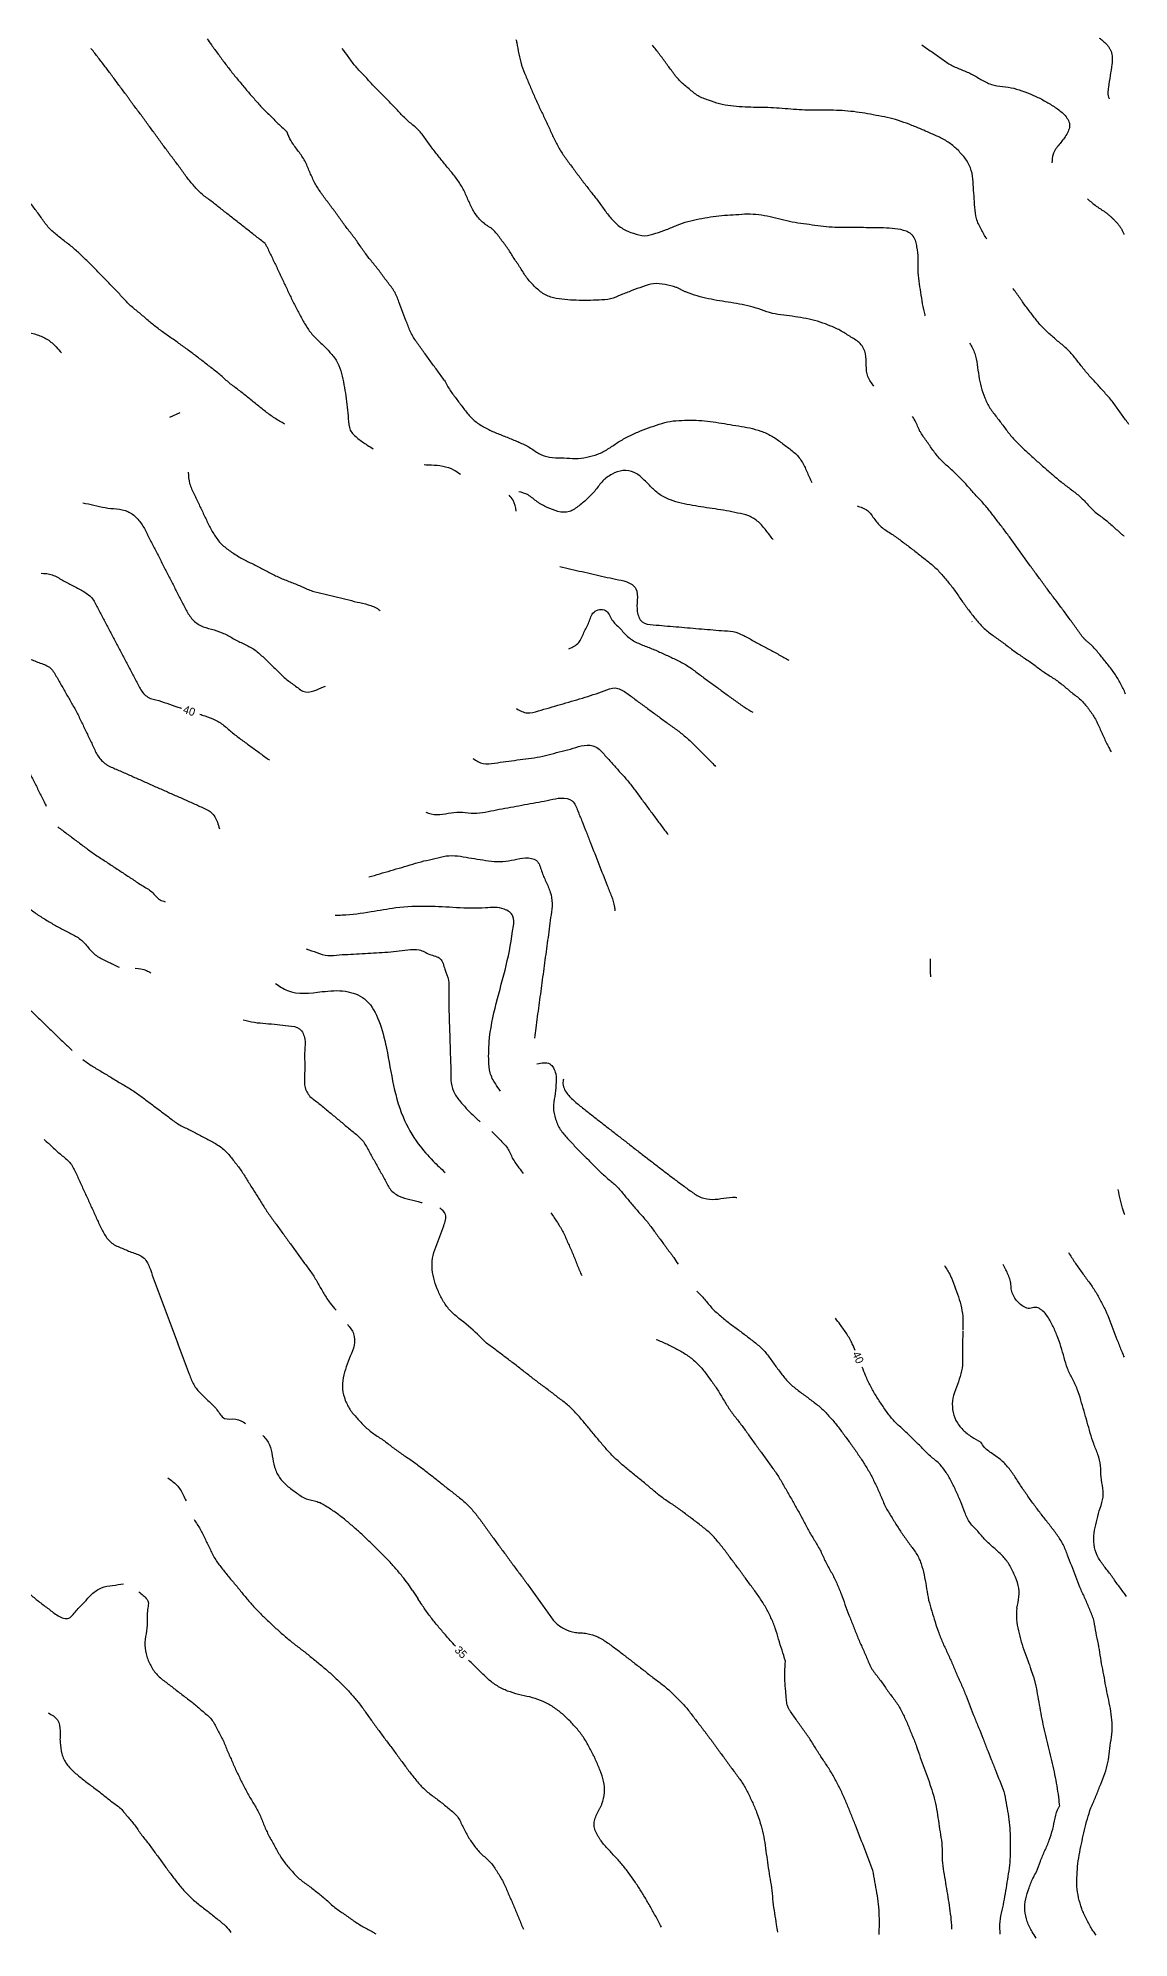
# Model space of a CAD drawing. Extents: x 366044 to 388405, y 4538112 to 4547939.
# Drawn here: x 366188.1 to 366378.9, y 4547606.4 to 4547938.8 of the extents above; entities that cross this region are included whole.
import ezdxf

# ---------------------------------------------------------------- set-up
doc = ezdxf.new("R2010")
doc.units = 0
for name, color, linetype in [('_DOSYADAN_EKLENDI', 7, 'Continuous'), ('Egri_1m', 7, 'Continuous'), ('NADI', 7, 'Continuous'), ('NKOT', 7, 'Continuous')]:
    doc.layers.add(name, color=color, linetype=linetype)

msp = doc.modelspace()

# ---------------------------------------------------------------- linework, layer by layer
at = {"layer": '_DOSYADAN_EKLENDI'}
for points in [[(366268.98, 4547754.58), (366268.07, 4547755.91), (366267.15, 4547757.79), (366266.91, 4547759.88), (366266.99, 4547763.18), (366269.97, 4547776.59), (366271.22, 4547783.49), (366271.15, 4547785.21), (366269.63, 4547786.43), (366266.33, 4547786.64), (366256.26, 4547786.91), (366250.64, 4547786.63), (366246.34, 4547785.93), (366241.29, 4547785.35), (366240.03, 4547785.29)], [(366229.65, 4547773.43), (366231.71, 4547772.17), (366237.76, 4547771.99), (366241.88, 4547772.05), (366245.17, 4547770.73), (366247.48, 4547767.44), (366248.86, 4547762.89), (366251.93, 4547750.07), (366254.6, 4547745.37), (366257.2, 4547742.36), (366259.28, 4547740.37)]]:
    msp.add_spline(points, degree=3, dxfattribs=at)
at = {"layer": 'Egri_1m'}
msp.add_line((366211.14, 4547872.52), (366212.95, 4547873.33), dxfattribs=at)
for points in [[(366217.65, 4547938.7), (366218.42, 4547937.63), (366219.6, 4547936.01), (366220.79, 4547934.4), (366222.01, 4547932.82), (366223.28, 4547931.27), (366224.56, 4547929.73), (366225.87, 4547928.22), (366227.2, 4547926.73), (366228.61, 4547925.31), (366230.03, 4547923.9), (366231.49, 4547922.53), (366231.65, 4547922.38)], [(366334.28, 4547877.91), (366333.21, 4547879.6), (366332.93, 4547881.58), (366332.79, 4547883.58), (366331.88, 4547885.36), (366330.25, 4547886.52), (366328.55, 4547887.57), (366326.74, 4547888.43), (366324.86, 4547889.13), (366322.93, 4547889.65), (366320.96, 4547889.99), (366318.99, 4547890.3), (366317, 4547890.55), (366315.08, 4547891.1), (366313.18, 4547891.72), (366311.23, 4547892.18), (366309.26, 4547892.53), (366307.29, 4547892.85), (366305.32, 4547893.22), (366303.38, 4547893.71), (366301.49, 4547894.36), (366301.03, 4547894.55), (366300.59, 4547894.78), (366300.14, 4547895.01), (366299.68, 4547895.21), (366297.74, 4547895.69), (366295.75, 4547895.84), (366293.82, 4547895.32), (366291.94, 4547894.63), (366290.08, 4547893.89), (366288.2, 4547893.2), (366286.21, 4547892.98), (366284.21, 4547892.92), (366282.21, 4547892.94), (366280.22, 4547893.07), (366278.24, 4547893.37), (366276.4, 4547894.15), (366274.87, 4547895.44), (366273.54, 4547896.94), (366272.45, 4547898.61), (366271.34, 4547900.28), (366270.27, 4547901.96), (366269.08, 4547903.57), (366267.83, 4547905.14), (366267.47, 4547905.47), (366267.05, 4547905.75), (366266.62, 4547906.01), (366266.21, 4547906.31), (366264.81, 4547907.73), (366263.8, 4547909.46), (366262.98, 4547911.28), (366262.06, 4547913.06), (366260.92, 4547914.7), (366259.65, 4547916.25), (366258.4, 4547917.81), (366257.16, 4547919.38), (366255.98, 4547921), (366254.77, 4547922.58), (366253.27, 4547923.91), (366251.8, 4547925.27), (366250.44, 4547926.73), (366249.04, 4547928.17), (366247.62, 4547929.57), (366246.25, 4547931.03), (366244.9, 4547932.51), (366243.54, 4547933.97), (366242.35, 4547935.58), (366241.31, 4547937)], [(366271.68, 4547938.57), (366271.8, 4547938.01), (366272.18, 4547936.04), (366272.67, 4547934.1), (366273.38, 4547932.23), (366274.14, 4547930.38), (366274.93, 4547928.55), (366275.76, 4547926.73), (366276.62, 4547924.92), (366277.47, 4547923.11), (366278.3, 4547921.29), (366279.23, 4547919.52), (366280.32, 4547917.84), (366281.51, 4547916.23), (366282.7, 4547914.63), (366283.91, 4547913.04), (366285.14, 4547911.45), (366286.36, 4547909.87), (366287.53, 4547908.25), (366288.82, 4547906.72), (366290.37, 4547905.46), (366292.21, 4547904.66), (366294.16, 4547904.24), (366296.12, 4547904.66), (366298.01, 4547905.32), (366299.86, 4547906.07), (366301.75, 4547906.73), (366303.7, 4547907.18), (366305.67, 4547907.53), (366307.65, 4547907.78), (366309.65, 4547907.9), (366311.64, 4547908.04), (366313.64, 4547907.99), (366315.62, 4547907.71), (366317.57, 4547907.26), (366319.51, 4547906.77), (366321.48, 4547906.45), (366323.46, 4547906.17), (366325.44, 4547905.89), (366327.44, 4547905.76), (366329.44, 4547905.74), (366331.44, 4547905.72), (366333.44, 4547905.7), (366335.44, 4547905.68), (366337.44, 4547905.58), (366339.41, 4547905.24), (366340.34, 4547904.86), (366340.75, 4547904.56), (366341.1, 4547904.16), (366341.54, 4547903.24), (366341.74, 4547902.27), (366341.96, 4547900.28), (366341.94, 4547898.28), (366342.12, 4547896.29), (366342.42, 4547894.31), (366342.73, 4547892.34), (366343.17, 4547890.39), (366343.23, 4547890.22)], [(366354, 4547903.66), (366353, 4547905.39), (366352.21, 4547907.23), (366351.9, 4547909.2), (366351.77, 4547911.2), (366351.63, 4547913.19), (366351.42, 4547915.18), (366350.71, 4547917.05), (366349.49, 4547918.64), (366348.05, 4547920.02), (366346.38, 4547921.12), (366344.57, 4547921.99), (366342.74, 4547922.79), (366340.89, 4547923.55), (366339.02, 4547924.24), (366337.1, 4547924.81), (366335.14, 4547925.2), (366333.17, 4547925.57), (366331.2, 4547925.88), (366329.21, 4547926.09), (366327.21, 4547926.18), (366325.21, 4547926.2), (366323.21, 4547926.19), (366321.21, 4547926.27), (366319.22, 4547926.42), (366317.22, 4547926.58), (366315.22, 4547926.67), (366313.22, 4547926.7), (366311.23, 4547926.78), (366309.23, 4547926.95), (366307.27, 4547927.31), (366305.37, 4547927.94), (366303.52, 4547928.71), (366301.94, 4547929.93), (366300.42, 4547931.24), (366299.14, 4547932.78), (366297.96, 4547934.39), (366296.76, 4547935.99), (366295.57, 4547937.56)], [(366373.68, 4547938.83), (366374.24, 4547938.4), (366374.5, 4547938.16), (366374.77, 4547937.91), (366375.12, 4547937.53), (366375.42, 4547937.13), (366375.66, 4547936.68), (366375.75, 4547936.45), (366375.82, 4547936.21), (366375.95, 4547935.21), (366375.89, 4547934.21), (366375.58, 4547932.23), (366375.29, 4547930.25), (366375.22, 4547929.75), (366375.19, 4547929.23), (366375.23, 4547928.73), (366375.38, 4547928.25), (366375.41, 4547928.18)], [(366231.21, 4547871.3), (366229.49, 4547872.32), (366227.86, 4547873.48), (366226.3, 4547874.73), (366224.74, 4547875.99), (366223.18, 4547877.23), (366221.59, 4547878.45), (366220.09, 4547879.77), (366218.53, 4547881.03), (366216.95, 4547882.25), (366215.37, 4547883.47), (366213.76, 4547884.66), (366212.14, 4547885.83), (366210.5, 4547886.97), (366208.89, 4547888.16), (366207.33, 4547889.42), (366205.82, 4547890.73), (366204.28, 4547892), (366202.89, 4547893.44), (366201.51, 4547894.89), (366200.12, 4547896.33), (366198.74, 4547897.77), (366197.33, 4547899.19), (366195.88, 4547900.58), (366194.43, 4547901.95), (366192.86, 4547903.19), (366191.3, 4547904.44), (366189.84, 4547905.81), (366188.65, 4547907.42), (366187.47, 4547909.03), (366186.27, 4547910.63), (366185.1, 4547912.25), (366184.11, 4547913.99), (366183.43, 4547915.87), (366182.89, 4547917.8), (366182.54, 4547919.77), (366182.22, 4547921.74), (366181.13, 4547923.38)], [(366259.17, 4547878.93), (366257.99, 4547880.55), (366256.81, 4547882.16), (366255.63, 4547883.78), (366254.46, 4547885.4), (366253.4, 4547887.1), (366252.62, 4547888.94), (366251.89, 4547890.8), (366251.21, 4547892.68), (366250.4, 4547894.51), (366249.22, 4547896.12), (366248.03, 4547897.73), (366246.8, 4547899.31), (366245.55, 4547900.87), (366244.39, 4547902.5), (366243.23, 4547904.13), (366242, 4547905.71), (366240.83, 4547907.33), (366239.65, 4547908.94), (366238.45, 4547910.54), (366237.29, 4547912.17), (366236.28, 4547913.9), (366235.48, 4547915.73), (366234.63, 4547917.54), (366233.5, 4547919.19), (366232.35, 4547920.83), (366231.65, 4547922.38)], [(366170.26, 4547901.28), (366170.72, 4547899.34), (366172.14, 4547897.93), (366173.6, 4547896.57), (366174.94, 4547895.08), (366176.19, 4547893.52), (366177.4, 4547891.93), (366178.7, 4547890.4), (366180.33, 4547889.25), (366182.12, 4547888.36), (366184.03, 4547887.77), (366185.99, 4547887.37), (366187.94, 4547886.91), (366189.76, 4547886.08), (366191.28, 4547884.78), (366192.2, 4547883.74)], [(366378.87, 4547871.22), (366378.28, 4547872.03), (366377.1, 4547873.65), (366375.93, 4547875.27), (366374.62, 4547876.79), (366373.29, 4547878.28), (366371.93, 4547879.75), (366370.66, 4547881.29), (366369.43, 4547882.87), (366368.1, 4547884.36), (366366.58, 4547885.66), (366365.07, 4547886.97), (366363.62, 4547888.35), (366362.35, 4547889.9), (366361.13, 4547891.48), (366359.96, 4547893.1), (366358.79, 4547894.72), (366358.56, 4547895.03)], [(366351, 4547885.44), (366351.9, 4547883.65), (366352.31, 4547881.7), (366352.61, 4547879.72), (366353, 4547877.76), (366353.66, 4547875.87), (366354.56, 4547874.08), (366355.75, 4547872.48), (366356.96, 4547870.88), (366358.18, 4547869.3), (366359.53, 4547867.82), (366360.99, 4547866.45), (366362.46, 4547865.1), (366363.96, 4547863.77), (366365.47, 4547862.47), (366367, 4547861.18), (366368.59, 4547859.96), (366370.16, 4547858.73), (366371.58, 4547857.31), (366372.98, 4547855.89), (366374.58, 4547854.68), (366376.09, 4547853.37), (366377.59, 4547852.05), (366377.99, 4547851.7)], [(366259.17, 4547878.93), (366260.16, 4547877.19), (366261.34, 4547875.58), (366262.54, 4547873.98), (366263.82, 4547872.44), (366265.38, 4547871.19), (366267.13, 4547870.22), (366268.97, 4547869.44), (366270.82, 4547868.69), (366272.66, 4547867.91), (366274.43, 4547866.96), (366276.12, 4547865.9), (366278.07, 4547865.44), (366280.07, 4547865.37), (366282.06, 4547865.26), (366284.05, 4547865.5), (366285.98, 4547866.02), (366287.76, 4547866.93), (366289.42, 4547868.04), (366291.16, 4547869.03), (366292.97, 4547869.89), (366294.83, 4547870.61), (366296.73, 4547871.26), (366298.66, 4547871.76), (366300.66, 4547871.93), (366302.66, 4547871.96), (366304.65, 4547871.86), (366306.64, 4547871.61), (366308.61, 4547871.28), (366310.59, 4547870.96), (366312.56, 4547870.61), (366314.48, 4547870.06), (366316.31, 4547869.25), (366317.96, 4547868.13), (366319.56, 4547866.93), (366321.05, 4547865.59), (366322.11, 4547863.89), (366322.94, 4547862.07), (366323.39, 4547861.04)], [(366378.24, 4547824.06), (366378.15, 4547824.31), (366377.29, 4547826.12), (366376.23, 4547827.81), (366375.02, 4547829.41), (366373.76, 4547830.96), (366372.44, 4547832.47), (366372.08, 4547832.81), (366371.69, 4547833.13), (366371.31, 4547833.46), (366370.97, 4547833.82), (366369.77, 4547835.42), (366368.59, 4547837.04), (366367.42, 4547838.65), (366366.23, 4547840.26), (366365.01, 4547841.85), (366363.83, 4547843.46), (366362.64, 4547845.08), (366361.46, 4547846.69), (366360.28, 4547848.3), (366359.13, 4547849.94), (366357.96, 4547851.56), (366356.76, 4547853.16), (366355.54, 4547854.75), (366354.32, 4547856.33), (366353.01, 4547857.84), (366351.65, 4547859.31), (366350.32, 4547860.81), (366348.95, 4547862.26), (366347.49, 4547863.62), (366346.02, 4547864.98), (366344.74, 4547866.52), (366343.59, 4547868.15), (366342.45, 4547869.8), (366342.21, 4547870.23), (366342.01, 4547870.69), (366341.61, 4547871.61), (366341.02, 4547872.62)], [(366214.35, 4547862.86), (366214.61, 4547860.88), (366215.39, 4547859.03), (366216.25, 4547857.23), (366217.11, 4547855.42), (366217.97, 4547853.62), (366218.95, 4547851.87), (366220.18, 4547850.29), (366221.74, 4547849.05), (366223.42, 4547847.96), (366225.2, 4547847.04), (366226.98, 4547846.13), (366228.76, 4547845.21), (366230.56, 4547844.34), (366232.41, 4547843.59), (366234.26, 4547842.83), (366236.11, 4547842.07), (366238.05, 4547841.59), (366239.99, 4547841.11), (366241.94, 4547840.64), (366243.88, 4547840.16), (366245.82, 4547839.69), (366247.65, 4547838.87), (366247.91, 4547838.66)], [(366195.93, 4547857.52), (366197.88, 4547857.09), (366199.84, 4547856.67), (366201.82, 4547856.44), (366203.78, 4547856.01), (366205.39, 4547854.82), (366206.58, 4547853.22), (366207.49, 4547851.44), (366208.41, 4547849.66), (366209.32, 4547847.88), (366210.23, 4547846.09), (366211.14, 4547844.31), (366212.05, 4547842.53), (366212.96, 4547840.75), (366213.87, 4547838.97), (366214.95, 4547837.29), (366216.51, 4547836.04), (366218.41, 4547835.41), (366220.31, 4547834.78), (366222.09, 4547833.86), (366223.86, 4547832.94), (366225.64, 4547832.02), (366227.2, 4547830.77), (366228.64, 4547829.38), (366230.08, 4547827.99), (366231.54, 4547826.63), (366233.15, 4547825.44), (366234.87, 4547824.43), (366236.83, 4547824.82), (366238.37, 4547825.45)], [(366271.71, 4547856.04), (366271.18, 4547857.97), (366270.47, 4547858.85)], [(366331.31, 4547856.96), (366333.14, 4547856.16), (366334.4, 4547854.61), (366335.75, 4547853.14), (366337.42, 4547852.03), (366339.04, 4547850.86), (366340.64, 4547849.66), (366342.22, 4547848.43), (366343.79, 4547847.18), (366345.3, 4547845.88), (366346.63, 4547844.38), (366347.9, 4547842.84), (366349.06, 4547841.21), (366350.22, 4547839.58), (366351.41, 4547837.98), (366352.69, 4547836.44), (366354.13, 4547835.04), (366355.73, 4547833.85), (366357.34, 4547832.67), (366358.94, 4547831.46), (366360.59, 4547830.34), (366362.24, 4547829.2), (366363.84, 4547828), (366365.52, 4547826.91), (366367.14, 4547825.75), (366368.67, 4547824.46), (366370.24, 4547823.22), (366371.59, 4547821.74), (366372.74, 4547820.1), (366373.65, 4547818.32), (366374.46, 4547816.5), (366375.34, 4547814.7), (366375.74, 4547813.93)], [(366279.34, 4547846.35), (366281.29, 4547845.91), (366283.24, 4547845.47), (366285.19, 4547845.03), (366287.15, 4547844.59), (366289.1, 4547844.15), (366291.04, 4547843.69), (366292.64, 4547842.48), (366292.88, 4547840.5), (366292.89, 4547838.5), (366293.75, 4547836.69), (366295.68, 4547836.17), (366297.67, 4547836), (366299.66, 4547835.83), (366301.66, 4547835.66), (366303.65, 4547835.49), (366305.64, 4547835.32), (366307.64, 4547835.15), (366309.63, 4547834.98), (366311.5, 4547834.28), (366313.26, 4547833.33), (366315.02, 4547832.37), (366316.78, 4547831.42), (366318.54, 4547830.47), (366319.4, 4547830)], [(366280.94, 4547831.99), (366282.64, 4547833.05), (366283.56, 4547834.82), (366284.44, 4547836.62), (366285.32, 4547838.41), (366287.31, 4547838.68), (366288.46, 4547837.05), (366289.82, 4547835.58), (366291.2, 4547834.12), (366292.87, 4547833.04), (366294.72, 4547832.27), (366296.57, 4547831.51), (366298.39, 4547830.67), (366300.2, 4547829.82), (366301.93, 4547828.82), (366303.54, 4547827.64), (366305.15, 4547826.45), (366306.77, 4547825.27), (366308.38, 4547824.08), (366309.99, 4547822.9), (366311.63, 4547821.76), (366313.12, 4547820.87)], [(366180.89, 4547832.67), (366182.68, 4547831.78), (366184.54, 4547831.04), (366186.4, 4547830.31), (366188.26, 4547829.57), (366190.08, 4547828.74), (366191.3, 4547827.15), (366192.29, 4547825.41), (366193.28, 4547823.67), (366194.27, 4547821.94), (366195.21, 4547820.17), (366196.07, 4547818.37), (366196.94, 4547816.56), (366197.8, 4547814.76), (366198.74, 4547813), (366200.21, 4547811.63), (366202.02, 4547810.8), (366203.85, 4547809.99), (366205.68, 4547809.18), (366207.51, 4547808.36), (366209.34, 4547807.55), (366211.17, 4547806.74), (366213, 4547805.93), (366214.82, 4547805.12), (366216.65, 4547804.31), (366218.4, 4547803.33), (366219.47, 4547801.64), (366219.81, 4547800.48)], [(366271.79, 4547821.51), (366273.64, 4547820.75), (366275.61, 4547821.11), (366277.53, 4547821.67), (366279.45, 4547822.23), (366281.37, 4547822.79), (366283.29, 4547823.35), (366285.2, 4547823.96), (366287.09, 4547824.59), (366289.02, 4547825.12), (366290.86, 4547824.34), (366292.47, 4547823.16), (366294.08, 4547821.97), (366295.7, 4547820.79), (366297.31, 4547819.6), (366298.92, 4547818.42), (366300.53, 4547817.23), (366302.05, 4547815.93), (366303.47, 4547814.53), (366304.89, 4547813.11), (366306.3, 4547811.7), (366306.58, 4547811.41)], [(366173.71, 4547821.39), (366175.63, 4547820.82), (366177.48, 4547820.06), (366179.26, 4547819.16), (366180.8, 4547817.88), (366182.55, 4547816.9), (366183.96, 4547815.48), (366184.91, 4547813.73), (366185.8, 4547811.94), (366186.7, 4547810.15), (366187.59, 4547808.36), (366188.48, 4547806.57), (366189.37, 4547804.78), (366189.53, 4547804.46)], [(366264.16, 4547812.8), (366265.93, 4547811.88), (366267.93, 4547811.97), (366269.91, 4547812.25), (366271.89, 4547812.52), (366273.87, 4547812.8), (366275.86, 4547813.07), (366277.8, 4547813.55), (366279.73, 4547814.06), (366281.67, 4547814.57), (366283.6, 4547815.08), (366285.59, 4547814.85), (366287.07, 4547813.52), (366288.41, 4547812.03), (366289.74, 4547810.53), (366291.07, 4547809.04), (366292.31, 4547807.47), (366293.5, 4547805.87), (366294.69, 4547804.26), (366295.88, 4547802.65), (366297.07, 4547801.04), (366298.28, 4547799.46)], [(366191.55, 4547800.83), (366193.15, 4547799.63), (366194.75, 4547798.43), (366196.35, 4547797.23), (366197.97, 4547796.05), (366199.64, 4547794.95), (366201.31, 4547793.85), (366202.98, 4547792.75), (366204.65, 4547791.65), (366206.32, 4547790.55), (366207.98, 4547789.44), (366209.43, 4547788.05), (366210.31, 4547787.73)], [(366245.95, 4547792.06), (366247.87, 4547792.62), (366249.79, 4547793.18), (366251.71, 4547793.74), (366253.63, 4547794.3), (366255.56, 4547794.85), (366257.51, 4547795.29), (366259.46, 4547795.73), (366261.46, 4547795.73), (366263.43, 4547795.42), (366265.41, 4547795.12), (366267.39, 4547794.81), (366269.39, 4547794.76), (366271.36, 4547795.08), (366273.34, 4547795.39), (366275.28, 4547794.91), (366276.15, 4547793.11), (366276.91, 4547791.26), (366277.67, 4547789.41), (366278, 4547787.44), (366277.81, 4547785.45), (366277.54, 4547783.46), (366277.28, 4547781.48), (366277.01, 4547779.5), (366276.74, 4547777.52), (366276.47, 4547775.54), (366276.2, 4547773.55), (366275.94, 4547771.57), (366275.67, 4547769.59), (366275.4, 4547767.61), (366275.13, 4547765.63), (366274.89, 4547763.86)], [(366183.32, 4547788.95), (366184.93, 4547787.76), (366186.54, 4547786.57), (366188.15, 4547785.39), (366189.85, 4547784.33), (366191.57, 4547783.32), (366193.35, 4547782.39), (366195.1, 4547781.44), (366196.57, 4547780.08), (366197.9, 4547778.59), (366199.62, 4547777.56), (366201.42, 4547776.68), (366202.31, 4547776.25)], [(366106.88, 4547783.82), (366108.23, 4547782.35), (366109.59, 4547780.88), (366110.94, 4547779.41), (366112.3, 4547777.94), (366113.66, 4547776.47), (366115.01, 4547775), (366116.37, 4547773.53), (366117.72, 4547772.06), (366119.09, 4547770.6), (366120.58, 4547769.26), (366122.07, 4547767.92), (366123.48, 4547766.5), (366124.83, 4547765.03), (366125.56, 4547763.17), (366125.84, 4547761.19), (366126.81, 4547759.44), (366128.21, 4547758.01), (366129.61, 4547756.59), (366131.01, 4547755.16), (366132.41, 4547753.73), (366133.82, 4547752.31), (366135.22, 4547750.88), (366136.62, 4547749.45), (366138.02, 4547748.03), (366139.47, 4547746.64), (366141.05, 4547745.43), (366142.5, 4547744.05), (366143.73, 4547742.47), (366144.96, 4547740.89), (366146.19, 4547739.31), (366147.41, 4547737.73), (366148.64, 4547736.15), (366149.87, 4547734.57), (366151.1, 4547733), (366152.33, 4547731.42), (366153.55, 4547729.84), (366154.78, 4547728.26), (366156.01, 4547726.68), (366157.24, 4547725.1), (366158.53, 4547723.58), (366159.84, 4547722.07), (366161.25, 4547720.64), (366162.67, 4547719.24), (366164.1, 4547717.84), (366165.04, 4547716.07), (366164.76, 4547714.09), (366164.28, 4547712.15), (366163.92, 4547710.19), (366164.02, 4547708.19), (366164.68, 4547706.3), (366165.34, 4547704.42), (366166.01, 4547702.53), (366166.67, 4547700.64), (366167.18, 4547698.71), (366166.68, 4547696.77), (366165.97, 4547694.9), (366166.45, 4547692.96), (366167.25, 4547691.13), (366168.17, 4547689.35), (366169.09, 4547687.57), (366170.01, 4547685.8), (366170.93, 4547684.02), (366171.85, 4547682.25), (366172.77, 4547680.47), (366173.69, 4547678.69), (366174.62, 4547676.92), (366175.55, 4547675.15), (366177.16, 4547673.97), (366178.86, 4547672.91), (366180.5, 4547671.76), (366182.03, 4547670.48), (366183.57, 4547669.2), (366185.1, 4547667.91), (366186.64, 4547666.63), (366188.17, 4547665.35), (366189.77, 4547664.14), (366191.38, 4547662.96), (366193.28, 4547662.34), (366194.79, 4547663.66), (366196.16, 4547665.12), (366197.52, 4547666.58), (366199.18, 4547667.7), (366201.14, 4547668.12), (366203.07, 4547668.39)], [(366176.26, 4547778.73), (366177.58, 4547777.56), (366179.02, 4547776.18), (366180.46, 4547774.79), (366181.91, 4547773.4), (366183.35, 4547772.02), (366184.79, 4547770.63), (366186.23, 4547769.24), (366187.67, 4547767.86), (366189.11, 4547766.47), (366190.55, 4547765.08), (366191.99, 4547763.7), (366193.44, 4547762.31), (366194.08, 4547761.69)], [(366234.97, 4547779.5), (366236.85, 4547778.82), (366238.79, 4547778.31), (366240.78, 4547778.43), (366242.78, 4547778.54), (366244.78, 4547778.65), (366246.77, 4547778.77), (366248.77, 4547778.88), (366250.76, 4547779.09), (366252.75, 4547779.3), (366254.75, 4547779.31), (366256.59, 4547778.52), (366258.43, 4547777.74), (366259.24, 4547775.91), (366259.86, 4547774.01), (366259.93, 4547772.01), (366259.93, 4547770.01), (366259.97, 4547768.01), (366260.04, 4547766.01), (366260.1, 4547764.01), (366260.16, 4547762.01), (366260.23, 4547760.01), (366260.29, 4547758.02), (366260.35, 4547756.02), (366260.97, 4547754.11), (366262.16, 4547752.5), (366263.51, 4547751.03), (366264.95, 4547749.64), (366265.39, 4547749.21)], [(366344.11, 4547777.74), (366344.09, 4547775.74), (366344.17, 4547774.58)], [(366205.09, 4547776.09), (366207.05, 4547775.69), (366207.82, 4547775.29)], [(366224, 4547767.09), (366225.94, 4547766.63), (366227.93, 4547766.43), (366229.92, 4547766.23), (366231.91, 4547766.04), (366233.84, 4547765.48), (366234.74, 4547763.7), (366234.74, 4547761.7), (366234.73, 4547759.7), (366234.72, 4547757.7), (366234.71, 4547755.7), (366235.49, 4547753.86), (366237.03, 4547752.58), (366238.57, 4547751.3), (366240.11, 4547750.03), (366241.64, 4547748.75), (366243.18, 4547747.47), (366244.68, 4547746.14), (366245.76, 4547744.46), (366246.73, 4547742.71), (366247.7, 4547740.96), (366248.67, 4547739.21), (366249.66, 4547737.48), (366251.23, 4547736.23), (366253.13, 4547735.61), (366255.07, 4547735.13), (366255.3, 4547735.07)], [(366195.95, 4547760.1), (366197.6, 4547758.96), (366199.31, 4547757.93), (366201.03, 4547756.89), (366202.74, 4547755.86), (366204.45, 4547754.83), (366206.09, 4547753.69), (366207.69, 4547752.49), (366209.29, 4547751.29), (366210.89, 4547750.09), (366212.5, 4547748.9), (366214.27, 4547747.97), (366216.05, 4547747.04), (366217.82, 4547746.12), (366219.57, 4547745.14), (366221.11, 4547743.87), (366222.38, 4547742.32), (366223.59, 4547740.74), (366224.66, 4547739.04), (366225.72, 4547737.35), (366226.79, 4547735.66), (366227.85, 4547733.97), (366229, 4547732.32), (366230.17, 4547730.71), (366231.35, 4547729.09), (366232.52, 4547727.47), (366233.7, 4547725.85), (366234.87, 4547724.23), (366236.05, 4547722.62), (366237.09, 4547720.9), (366238.08, 4547719.17), (366239.18, 4547717.5), (366240.21, 4547716.25)], [(366275.34, 4547759.38), (366277.58, 4547759.35), (366278.62, 4547757.64), (366278.66, 4547755.64), (366278.45, 4547753.65), (366278.22, 4547751.67), (366278.6, 4547749.7), (366279.43, 4547747.88), (366280.7, 4547746.33), (366282.05, 4547744.86), (366283.45, 4547743.43), (366284.86, 4547742.01), (366286.28, 4547740.61), (366287.76, 4547739.26), (366289.27, 4547737.95), (366290.58, 4547736.44), (366291.87, 4547734.9), (366293.17, 4547733.38), (366294.49, 4547731.89), (366295.7, 4547730.29), (366296.89, 4547728.68), (366298.07, 4547727.07), (366299.26, 4547725.46), (366300.01, 4547724.3)], [(366267.45, 4547747.52), (366268.86, 4547746.1), (366270.19, 4547744.61), (366271.09, 4547742.83), (366272.2, 4547741.16), (366272.93, 4547740.16)], [(366378.14, 4547732.92), (366377.91, 4547733.61), (366377.37, 4547735.54), (366376.98, 4547737.39)], [(366261.71, 4547714.81), (366260.23, 4547716.15), (366259.02, 4547717.75), (366258.11, 4547719.53), (366257.42, 4547721.41), (366257.02, 4547723.37), (366257.1, 4547725.36), (366257.64, 4547727.29), (366258.37, 4547729.15), (366259.04, 4547731.04), (366259.35, 4547733.02), (366258.34, 4547734.15)], [(366277.8, 4547733.28), (366278.91, 4547731.61), (366279.93, 4547729.89), (366280.75, 4547728.07), (366281.56, 4547726.24), (366282.31, 4547724.38), (366283.08, 4547722.54), (366283.17, 4547722.34)], [(366346.59, 4547724.07), (366347.63, 4547722.36), (366348.36, 4547720.5), (366349.04, 4547718.62), (366349.58, 4547716.69), (366349.82, 4547714.71), (366349.81, 4547712.8)], [(366378.44, 4547666.18), (366377.97, 4547666.84), (366376.77, 4547668.44), (366375.61, 4547670.07), (366374.39, 4547671.65), (366373.32, 4547673.35), (366372.76, 4547675.26), (366372.79, 4547677.26), (366373.17, 4547679.23), (366373.68, 4547681.16), (366374.26, 4547683.08), (366374.29, 4547685.08), (366374, 4547687.06), (366373.88, 4547689.05), (366373.44, 4547691), (366372.7, 4547692.86), (366372.1, 4547694.77), (366371.56, 4547696.7), (366371.02, 4547698.62), (366370.45, 4547700.54), (366369.83, 4547702.44), (366368.98, 4547704.25), (366368.13, 4547706.06), (366367.54, 4547707.97), (366366.97, 4547709.89), (366366.3, 4547711.77), (366365.51, 4547713.61), (366364.5, 4547715.34), (366363.83, 4547716.09), (366363.43, 4547716.39), (366362.99, 4547716.65), (366362.52, 4547716.75), (366362, 4547716.66), (366361.48, 4547716.57), (366360.99, 4547716.63), (366360.12, 4547717.1), (366359.36, 4547717.78), (366358.38, 4547719.53), (366358.28, 4547720.02), (366358.25, 4547720.52), (366358.2, 4547721.02), (366358.09, 4547721.5), (366357.32, 4547723.35), (366356.84, 4547724.25)], [(366368.29, 4547726.34), (366369.38, 4547724.66), (366370.53, 4547723.03), (366371.7, 4547721.41), (366372.85, 4547719.77), (366373.84, 4547718.03), (366374.76, 4547716.25), (366375.5, 4547714.4), (366376.22, 4547712.53), (366376.95, 4547710.67), (366377.69, 4547708.81), (366378.01, 4547708.05)], [(366303.28, 4547719.62), (366304.66, 4547718.18), (366305.94, 4547716.64), (366307.42, 4547715.29), (366308.96, 4547714.02), (366310.57, 4547712.83), (366312.16, 4547711.62), (366313.74, 4547710.39), (366315.19, 4547709.01), (366316.4, 4547707.42), (366317.58, 4547705.81), (366318.82, 4547704.23), (366320.24, 4547702.83), (366321.83, 4547701.62), (366323.43, 4547700.42), (366325, 4547699.18), (366326.4, 4547697.75), (366327.71, 4547696.23), (366328.91, 4547694.64), (366330.1, 4547693.03), (366331.26, 4547691.4), (366332.36, 4547689.73), (366333.41, 4547688.03), (366334.33, 4547686.25), (366335.18, 4547684.44), (366335.97, 4547682.6), (366336.39, 4547681.62)], [(366318.79, 4547654.88), (366318.2, 4547656.79), (366317.61, 4547658.7), (366317.02, 4547660.61), (366316.27, 4547662.47), (366315.35, 4547664.24), (366314.3, 4547665.94), (366313.13, 4547667.57), (366311.95, 4547669.18), (366310.77, 4547670.8), (366309.57, 4547672.39), (366308.39, 4547674.01), (366307.14, 4547675.57), (366305.82, 4547677.07), (366304.29, 4547678.36), (366302.71, 4547679.59), (366301.11, 4547680.79), (366299.5, 4547681.97), (366297.82, 4547683.06), (366296.24, 4547684.28), (366294.71, 4547685.57), (366293.16, 4547686.84), (366291.61, 4547688.1), (366290.08, 4547689.39), (366288.61, 4547690.75), (366287.26, 4547692.22), (366285.97, 4547693.75), (366284.69, 4547695.29), (366283.42, 4547696.83), (366282.1, 4547698.33), (366280.66, 4547699.72), (366279.08, 4547700.95), (366277.5, 4547702.18), (366275.89, 4547703.37), (366274.31, 4547704.59), (366272.72, 4547705.81), (366271.15, 4547707.04), (366269.55, 4547708.24), (366267.95, 4547709.45), (366266.36, 4547710.66), (366264.94, 4547712.07), (366261.71, 4547714.81)], [(366242.19, 4547713.8), (366243.27, 4547712.12), (366243.36, 4547710.13), (366242.7, 4547708.24), (366241.99, 4547706.37), (366241.48, 4547704.44), (366241.36, 4547702.44), (366241.83, 4547700.49), (366242.76, 4547698.73), (366244.05, 4547697.2), (366245.44, 4547695.76), (366247, 4547694.5), (366248.66, 4547693.39), (366250.24, 4547692.17), (366251.88, 4547691.01), (366253.53, 4547689.89), (366255.14, 4547688.7), (366256.72, 4547687.47), (366258.28, 4547686.23), (366259.85, 4547684.98), (366261.42, 4547683.75), (366262.95, 4547682.46), (366264.32, 4547681), (366265.54, 4547679.42), (366266.72, 4547677.8), (366267.88, 4547676.18), (366269.07, 4547674.57), (366270.26, 4547672.95), (366271.43, 4547671.34), (366272.64, 4547669.74), (366273.82, 4547668.13), (366274.98, 4547666.5), (366276.16, 4547664.88), (366277.32, 4547663.25), (366278.54, 4547661.67), (366280.17, 4547660.5), (366282.07, 4547659.9), (366282.57, 4547659.84), (366283.07, 4547659.81), (366283.57, 4547659.79), (366284.06, 4547659.72), (366285.97, 4547659.11), (366287.68, 4547658.08), (366289.3, 4547656.91), (366290.89, 4547655.68), (366292.47, 4547654.46), (366294.05, 4547653.24), (366295.62, 4547652), (366297.23, 4547650.8), (366298.75, 4547649.5), (366300.17, 4547648.1), (366301.53, 4547646.63), (366302.75, 4547645.05), (366303.98, 4547643.47), (366305.19, 4547641.88), (366306.37, 4547640.26), (366307.55, 4547638.65), (366308.74, 4547637.04), (366309.92, 4547635.42), (366311.1, 4547633.81), (366312.1, 4547632.08), (366312.97, 4547630.28), (366313.75, 4547628.43), (366314.4, 4547626.54), (366314.9, 4547624.61), (366315.25, 4547622.64), (366315.52, 4547620.66), (366315.8, 4547618.68), (366316.11, 4547616.7), (366316.41, 4547614.72), (366316.6, 4547612.73), (366316.89, 4547610.75), (366317.18, 4547608.77), (366317.41, 4547607.47)], [(366296.2, 4547711.15), (366298.04, 4547710.36), (366299.83, 4547709.47), (366301.55, 4547708.44), (366303.11, 4547707.19), (366304.47, 4547705.73), (366305.66, 4547704.12), (366306.82, 4547702.49), (366307.86, 4547700.78), (366308.92, 4547699.09), (366310.1, 4547697.47), (366311.32, 4547695.88), (366312.48, 4547694.26), (366313.65, 4547692.64), (366314.82, 4547691.02), (366315.99, 4547689.39), (366317.18, 4547687.78), (366318.22, 4547686.07), (366319.21, 4547684.34), (366320.2, 4547682.6), (366321.17, 4547680.85), (366322.11, 4547679.08), (366323.07, 4547677.33), (366324.1, 4547675.62), (366325.07, 4547673.86), (366325.9, 4547672.05), (366326.88, 4547670.3), (366327.76, 4547668.51), (366328.53, 4547666.66), (366329.21, 4547664.78), (366329.91, 4547662.91), (366330.65, 4547661.05), (366331.38, 4547659.18), (366332.17, 4547657.35), (366332.99, 4547655.52), (366333.8, 4547653.7), (366334.97, 4547652.07), (366336.15, 4547650.45), (366337.31, 4547648.83), (366338.48, 4547647.2), (366339.43, 4547645.44), (366340.25, 4547643.62), (366341, 4547641.77), (366341.74, 4547639.91), (366342.38, 4547638.01), (366343.05, 4547636.13), (366343.75, 4547634.26), (366344.37, 4547632.35), (366344.92, 4547630.43), (366345.31, 4547628.47), (366345.61, 4547626.49), (366345.91, 4547624.51), (366346.17, 4547622.53), (366346.18, 4547620.53), (366346.38, 4547618.54), (366346.7, 4547616.57), (366347.03, 4547614.59), (366347.34, 4547612.62), (366347.63, 4547610.64), (366347.82, 4547608.65), (366347.86, 4547608)], [(366349.8, 4547712.63), (366349.78, 4547710.63), (366349.77, 4547708.63), (366349.75, 4547706.63), (366349.35, 4547704.67), (366348.69, 4547702.78), (366348.08, 4547700.88), (366348.03, 4547698.88), (366348.62, 4547696.97), (366349.81, 4547695.36), (366351.37, 4547694.11), (366352.97, 4547693.2)], [(366373.14, 4547606.9), (366372.39, 4547607.98), (366371.42, 4547609.73), (366370.62, 4547611.56), (366370.07, 4547613.48), (366369.76, 4547615.46), (366369.79, 4547617.46), (366369.94, 4547619.45), (366370.26, 4547621.43), (366370.66, 4547623.39), (366371.08, 4547625.34), (366371.6, 4547627.27), (366372.22, 4547629.18), (366373, 4547631.02), (366373.74, 4547632.88), (366374.45, 4547634.74), (366375.08, 4547636.65), (366375.4, 4547638.62), (366375.65, 4547640.6), (366375.91, 4547642.59), (366375.87, 4547644.59), (366375.62, 4547646.57), (366375.21, 4547648.53), (366374.82, 4547650.49), (366374.47, 4547652.46), (366374.08, 4547654.42), (366373.77, 4547656.4), (366373.42, 4547658.37), (366373.03, 4547660.33), (366372.65, 4547662.29), (366371.9, 4547664.15), (366371.12, 4547665.99), (366370.28, 4547667.8), (366369.56, 4547669.67), (366368.85, 4547671.54), (366368.13, 4547673.41), (366367.36, 4547675.25), (366366.3, 4547676.95), (366365.1, 4547678.55), (366363.87, 4547680.13), (366362.65, 4547681.71), (366361.47, 4547683.33), (366360.33, 4547684.97), (366359.24, 4547686.64), (366358.1, 4547688.29), (366356.78, 4547689.79), (366355.19, 4547691.01), (366353.62, 4547692.24), (366352.97, 4547693.2)], [(366210.8, 4547686.91), (366212.36, 4547685.66), (366213.47, 4547683.99), (366213.98, 4547682.93)], [(366336.39, 4547681.62), (366337.45, 4547679.92), (366338.5, 4547678.22), (366339.63, 4547676.57), (366340.8, 4547674.95), (366341.92, 4547673.29), (366342.67, 4547671.44), (366343.13, 4547669.49), (366343.49, 4547667.52), (366343.84, 4547665.55), (366344.39, 4547663.63), (366344.97, 4547661.72), (366345.61, 4547659.82), (366346.36, 4547657.97), (366347.19, 4547656.15), (366348.01, 4547654.32), (366348.79, 4547652.48), (366349.61, 4547650.66), (366350.38, 4547648.81), (366351.1, 4547646.94), (366351.83, 4547645.08), (366352.58, 4547643.23), (366353.31, 4547641.37), (366354.04, 4547639.5), (366354.78, 4547637.65), (366355.53, 4547635.79), (366356.26, 4547633.93), (366356.96, 4547632.06), (366357.37, 4547630.1), (366357.73, 4547628.13), (366357.99, 4547626.15), (366358.09, 4547624.15), (366358.11, 4547622.15), (366358.06, 4547620.15), (366357.84, 4547618.16), (366357.53, 4547616.19), (366357.2, 4547614.21), (366356.84, 4547612.25), (366356.43, 4547610.29), (366356.24, 4547608.3), (366356.31, 4547607.09)], [(366215.38, 4547679.63), (366216.46, 4547677.95), (366217.36, 4547676.16), (366218.23, 4547674.36), (366219.17, 4547672.59), (366220.36, 4547670.98), (366221.61, 4547669.42), (366222.9, 4547667.9), (366224.15, 4547666.34), (366225.45, 4547664.82), (366226.81, 4547663.35), (366228.25, 4547661.96), (366229.71, 4547660.6), (366231.21, 4547659.28), (366232.75, 4547657.99), (366234.34, 4547656.78), (366235.9, 4547655.53), (366237.45, 4547654.26), (366238.97, 4547652.96), (366240.44, 4547651.61), (366241.86, 4547650.2), (366243.21, 4547648.72), (366244.48, 4547647.18), (366245.65, 4547645.56), (366246.81, 4547643.93), (366247.99, 4547642.31), (366249.19, 4547640.71), (366250.39, 4547639.11), (366251.57, 4547637.5), (366252.76, 4547635.89), (366253.99, 4547634.31), (366255.3, 4547632.81), (366256.82, 4547631.5), (366258.42, 4547630.3), (366259.98, 4547629.04), (366261.43, 4547627.67), (366262.38, 4547625.91), (366263.32, 4547624.14), (366264.43, 4547622.48), (366265.78, 4547621), (366267.24, 4547619.64), (366268.39, 4547618), (366269.41, 4547616.28), (366270.23, 4547614.46), (366271.03, 4547612.62), (366271.81, 4547610.78), (366272.57, 4547608.93), (366272.97, 4547607.97)], [(366205.7, 4547667), (366207.17, 4547665.64), (366207.38, 4547665.23), (366207.38, 4547664.72), (366207.23, 4547663.64), (366207.21, 4547661.64), (366207, 4547659.65), (366206.78, 4547657.66), (366207.12, 4547655.69), (366207.92, 4547653.86), (366209.13, 4547652.27), (366210.68, 4547651.01), (366212.27, 4547649.79), (366213.85, 4547648.57), (366215.44, 4547647.35), (366216.95, 4547646.04), (366218.42, 4547644.68), (366219.44, 4547642.97), (366220.36, 4547641.19), (366221.14, 4547639.35), (366221.95, 4547637.52), (366222.76, 4547635.69), (366223.64, 4547633.89), (366224.55, 4547632.11), (366225.54, 4547630.37), (366226.55, 4547628.65), (366227.37, 4547626.82), (366228.14, 4547624.98), (366229.08, 4547623.21), (366230.05, 4547621.46), (366231.12, 4547619.77), (366232.41, 4547618.24), (366233.79, 4547616.8), (366235.39, 4547615.6), (366236.98, 4547614.38), (366238.51, 4547613.09), (366240.01, 4547611.76), (366241.65, 4547610.62), (366243.28, 4547609.46), (366244.97, 4547608.39), (366246.72, 4547607.43), (366247.15, 4547607.18)], [(366335.2, 4547607.05), (366335.22, 4547608.83), (366335.19, 4547610.83), (366335.03, 4547612.82), (366334.7, 4547614.8), (366334.37, 4547616.77), (366333.91, 4547618.72), (366333.2, 4547620.58), (366332.48, 4547622.45), (366331.76, 4547624.32), (366331.03, 4547626.18), (366330.29, 4547628.04), (366329.53, 4547629.89), (366328.74, 4547631.72), (366327.86, 4547633.52), (366326.89, 4547635.27), (366325.81, 4547636.96), (366324.71, 4547638.62), (366323.65, 4547640.32), (366322.56, 4547642), (366321.39, 4547643.62), (366320.24, 4547645.26), (366319.66, 4547646.08), (366319.41, 4547646.5), (366319.2, 4547646.96), (366318.99, 4547647.95), (366318.91, 4547648.94), (366318.81, 4547649.94), (366318.73, 4547650.94), (366318.7, 4547652.94), (366318.79, 4547654.88)], [(366189.9, 4547645.81), (366191.49, 4547644.59), (366191.96, 4547642.65), (366191.96, 4547642.15), (366191.95, 4547641.65), (366191.94, 4547641.15), (366191.96, 4547640.65), (366192.27, 4547638.67), (366193.13, 4547636.87), (366194.49, 4547635.4), (366196.03, 4547634.12), (366197.62, 4547632.91), (366199.22, 4547631.7), (366200.77, 4547630.45), (366202.37, 4547629.25), (366203.7, 4547627.75), (366204.97, 4547626.21), (366206.13, 4547624.58), (366207.36, 4547623), (366208.55, 4547621.39), (366209.73, 4547619.77), (366210.91, 4547618.16), (366212.11, 4547616.56), (366213.38, 4547615.01), (366214.75, 4547613.56), (366216.27, 4547612.26), (366217.85, 4547611.04), (366219.41, 4547609.79), (366220.93, 4547608.48), (366221.84, 4547607.39)]]:
    msp.add_spline(points, degree=3, dxfattribs=at)
at = {"layer": 'NADI'}
for p, q in [((366351.41, 4547836.72), (366351.42, 4547836.71)), ((366253.57, 4547667.24), (366252.8, 4547668.39)), ((366253.57, 4547667.24), (366254.5, 4547665.82)), ((366362.15, 4547652.18), (366361.7, 4547653.51)), ((366362.15, 4547652.18), (366362.59, 4547650.49))]:
    msp.add_line(p, q, dxfattribs=at)
for points in [[(366227.81, 4547902.88), (366226.24, 4547904.11), (366224.66, 4547905.35), (366223.09, 4547906.58), (366221.52, 4547907.82), (366219.94, 4547909.05), (366218.37, 4547910.29), (366216.78, 4547911.5), (366215.39, 4547912.93), (366214.11, 4547914.48), (366212.94, 4547916.1), (366211.74, 4547917.7), (366210.55, 4547919.3), (366209.35, 4547920.91), (366208.18, 4547922.53), (366207, 4547924.15), (366205.82, 4547925.76), (366204.61, 4547927.35), (366204.32, 4547927.75), (366204.03, 4547928.17), (366203.75, 4547928.58), (366203.45, 4547928.98), (366202.24, 4547930.58), (366201.06, 4547932.19), (366199.86, 4547933.79), (366198.64, 4547935.37), (366197.42, 4547936.96), (366197.38, 4547937.01)], [(366342.67, 4547937.62), (366344.31, 4547936.47), (366345.95, 4547935.33), (366347.59, 4547934.18), (366349.42, 4547933.36), (366351.24, 4547932.55), (366352.99, 4547931.58), (366354.8, 4547930.72), (366356.76, 4547930.33), (366358.74, 4547930.04), (366360.63, 4547929.39), (366362.49, 4547928.66), (366364.27, 4547927.74), (366365.97, 4547926.69), (366367.53, 4547925.44), (366368.48, 4547923.68), (366367.85, 4547921.78), (366366.65, 4547920.18), (366365.59, 4547918.48), (366365.4, 4547917)], [(366371.6, 4547910.69), (366373.15, 4547909.43), (366373.56, 4547909.14), (366373.98, 4547908.86), (366374.4, 4547908.6), (366374.81, 4547908.31), (366375.2, 4547908), (366375.58, 4547907.67), (366375.94, 4547907.33), (366376.31, 4547906.98), (366376.65, 4547906.62), (366376.98, 4547906.25), (366377.28, 4547905.85), (366377.42, 4547905.64), (366377.55, 4547905.42), (366377.79, 4547904.93), (366377.99, 4547904.44)], [(366227.81, 4547902.88), (366228.09, 4547902.33), (366228.97, 4547900.53), (366229.83, 4547898.73), (366230.68, 4547896.92), (366231.53, 4547895.11), (366232.39, 4547893.3), (366233.28, 4547891.51), (366234.23, 4547889.75), (366235.25, 4547888.03), (366236.5, 4547886.47), (366237.94, 4547885.08), (366239.32, 4547883.63), (366240.49, 4547882.01), (366241.17, 4547880.13), (366241.59, 4547878.17), (366241.92, 4547876.2), (366242.18, 4547874.22), (366242.36, 4547872.22), (366242.71, 4547870.25), (366244.04, 4547868.76), (366245.67, 4547867.61), (366246.72, 4547866.96)], [(366255.63, 4547864.19), (366256.89, 4547864.14), (366258.88, 4547863.93), (366260.78, 4547863.28), (366261.96, 4547862.51)], [(366316.63, 4547851.1), (366315.4, 4547852.68), (366314.06, 4547854.16), (366312.37, 4547855.23), (366310.43, 4547855.72), (366308.47, 4547856.12), (366306.5, 4547856.44), (366304.52, 4547856.73), (366302.55, 4547857.05), (366300.59, 4547857.45), (366298.67, 4547858.03), (366296.88, 4547858.92), (366295.36, 4547860.22), (366293.94, 4547861.63), (366292.35, 4547862.84), (366290.37, 4547863.14), (366288.47, 4547862.51), (366286.86, 4547861.33), (366285.6, 4547859.77), (366284.25, 4547858.3), (366282.72, 4547857.01), (366281.01, 4547855.98), (366279.01, 4547856), (366277.14, 4547856.72), (366275.39, 4547857.68), (366273.79, 4547858.89), (366272.18, 4547859.46)], [(366188.62, 4547845.21), (366190.59, 4547844.91), (366192.36, 4547843.97), (366194.13, 4547843.04), (366195.9, 4547842.11), (366197.48, 4547840.88), (366198.52, 4547839.17), (366199.45, 4547837.4), (366200.38, 4547835.63), (366201.31, 4547833.86), (366202.24, 4547832.09), (366203.17, 4547830.32), (366204.1, 4547828.55), (366205.03, 4547826.78), (366205.96, 4547825.01), (366207.31, 4547823.52), (366209.21, 4547822.9), (366211.1, 4547822.27), (366213, 4547821.64), (366213.17, 4547821.59)], [(366216.41, 4547820.52), (366216.8, 4547820.39), (366218.69, 4547819.73), (366220.41, 4547818.71), (366221.94, 4547817.42), (366223.52, 4547816.19), (366225.13, 4547815.01), (366226.75, 4547813.83), (366228.36, 4547812.65), (366228.55, 4547812.51)], [(366255.89, 4547803.39), (366257.85, 4547802.96), (366259.83, 4547803.2), (366261.82, 4547803.39), (366263.82, 4547803.24), (366265.81, 4547803.34), (366267.78, 4547803.7), (366269.75, 4547804.07), (366271.71, 4547804.43), (366273.68, 4547804.8), (366275.65, 4547805.16), (366277.61, 4547805.53), (366279.58, 4547805.86), (366281.52, 4547805.35), (366282.49, 4547803.6), (366283.25, 4547801.75), (366283.98, 4547799.89), (366284.71, 4547798.02), (366285.44, 4547796.16), (366286.17, 4547794.3), (366286.9, 4547792.44), (366287.63, 4547790.58), (366288.36, 4547788.71), (366288.9, 4547786.79), (366288.97, 4547786.14)], [(366280, 4547756.71), (366279.91, 4547756.35), (366280.44, 4547754.42), (366281.78, 4547752.94), (366283.32, 4547751.66), (366284.89, 4547750.42), (366286.47, 4547749.19), (366288.04, 4547747.96), (366289.62, 4547746.73), (366291.2, 4547745.5), (366292.78, 4547744.27), (366294.36, 4547743.05), (366295.95, 4547741.83), (366297.53, 4547740.61), (366299.12, 4547739.4), (366300.72, 4547738.2), (366302.34, 4547737.02), (366304.06, 4547736), (366306.03, 4547735.65), (366308.02, 4547735.86), (366310.01, 4547736.02), (366310.3, 4547735.99)], [(366189.18, 4547746.14), (366190.65, 4547744.78), (366192.14, 4547743.45), (366193.64, 4547742.12), (366194.66, 4547740.4), (366195.49, 4547738.58), (366196.32, 4547736.76), (366197.15, 4547734.94), (366197.98, 4547733.12), (366198.8, 4547731.3), (366199.72, 4547729.52), (366201.02, 4547728), (366202.8, 4547727.09), (366204.65, 4547726.33), (366206.47, 4547725.51), (366207.55, 4547723.83), (366208.25, 4547721.95), (366208.95, 4547720.08), (366209.65, 4547718.2), (366210.34, 4547716.33), (366211.04, 4547714.45), (366211.74, 4547712.58), (366212.44, 4547710.7), (366213.13, 4547708.83), (366213.83, 4547706.95), (366214.53, 4547705.08), (366215.32, 4547703.24), (366216.56, 4547701.68), (366218, 4547700.29), (366219.39, 4547698.84), (366220.71, 4547697.34), (366222.7, 4547697.21), (366224.35, 4547696.47)], [(366330.99, 4547709.19), (366330.49, 4547710.36), (366329.53, 4547712.11), (366328.38, 4547713.75), (366327.54, 4547714.87)], [(366359.24, 4547664.16), (366359.63, 4547666.13), (366359.51, 4547668.12), (366358.81, 4547670), (366357.92, 4547671.79), (366356.67, 4547673.35), (366355.21, 4547674.71), (366353.74, 4547676.07), (366352.42, 4547677.58), (366351.09, 4547679.07), (366350.17, 4547680.85), (366349.46, 4547682.71), (366348.66, 4547684.55), (366347.79, 4547686.35), (366346.77, 4547688.07), (366345.48, 4547689.6), (366343.95, 4547690.88), (366342.56, 4547692.32), (366341.13, 4547693.72), (366339.69, 4547695.11), (366338.22, 4547696.46), (366336.89, 4547697.96), (366335.75, 4547699.6), (366334.65, 4547701.27), (366333.67, 4547703.02), (366332.81, 4547704.82), (366332.24, 4547706.3)], [(366227.41, 4547694.34), (366228.59, 4547692.72), (366229.06, 4547690.78), (366229.46, 4547688.82), (366230.32, 4547687.01), (366231.67, 4547685.54), (366233.27, 4547684.33), (366234.96, 4547683.27), (366236.9, 4547682.78), (366237.29, 4547682.63)], [(366252.8, 4547668.39), (366251.8, 4547669.7), (366250.5, 4547671.23), (366249.15, 4547672.7), (366247.75, 4547674.12), (366246.33, 4547675.53), (366244.88, 4547676.91), (366243.39, 4547678.24), (366241.86, 4547679.54), (366240.27, 4547680.76), (366238.61, 4547681.87), (366237.29, 4547682.63)], [(366261.09, 4547657.47), (366260.16, 4547658.5), (366258.85, 4547660.01), (366257.57, 4547661.54), (366256.35, 4547663.12), (366255.2, 4547664.76), (366254.5, 4547665.82)], [(366359.24, 4547664.16), (366359.2, 4547662.16), (366359.56, 4547660.19), (366360.03, 4547658.25), (366360.67, 4547656.36), (366361.36, 4547654.48), (366361.7, 4547653.51)], [(366297.11, 4547608.3), (366296.4, 4547609.67), (366295.44, 4547611.43), (366294.44, 4547613.16), (366293.4, 4547614.87), (366292.3, 4547616.54), (366291.13, 4547618.16), (366289.87, 4547619.71), (366288.52, 4547621.19), (366287.17, 4547622.66), (366286.55, 4547623.44), (366286.28, 4547623.85), (366286, 4547624.29), (366285.54, 4547625.22), (366285.39, 4547625.7), (366285.33, 4547626.18), (366285.46, 4547627.15), (366285.81, 4547628.12), (366286.03, 4547628.57), (366286.27, 4547629.01), (366286.51, 4547629.44), (366286.71, 4547629.9), (366287.13, 4547631.86), (366287.01, 4547633.85), (366286.4, 4547635.76), (366285.61, 4547637.6), (366284.73, 4547639.39), (366283.73, 4547641.13), (366282.57, 4547642.75), (366281.24, 4547644.24), (366279.79, 4547645.63), (366278.2, 4547646.83), (366276.44, 4547647.8), (366274.56, 4547648.47), (366272.61, 4547648.93), (366270.69, 4547649.47), (366268.86, 4547650.27), (366267.2, 4547651.39), (366265.73, 4547652.75), (366264.3, 4547654.15), (366263.4, 4547655.06)], [(366362.59, 4547650.49), (366362.91, 4547648.7), (366363.26, 4547646.73), (366363.62, 4547644.76), (366364.05, 4547642.81), (366364.52, 4547640.86), (366364.99, 4547638.92), (366365.45, 4547636.97), (366365.87, 4547635.02), (366366.24, 4547633.05), (366366.53, 4547631.07), (366366.73, 4547629.47)], [(366362.69, 4547617.99), (366363.38, 4547619.87), (366364.16, 4547621.71), (366364.94, 4547623.55), (366365.53, 4547625.46), (366365.96, 4547627.41), (366366.61, 4547629.3), (366366.73, 4547629.47)], [(366362.64, 4547606.43), (366361.94, 4547607.51), (366361.08, 4547609.32), (366360.67, 4547611.28), (366360.82, 4547613.27), (366361.4, 4547615.19), (366362.16, 4547617.04), (366362.69, 4547617.99)]]:
    msp.add_spline(points, degree=3, dxfattribs=at)

# ---------------------------------------------------------------- texts
at = {"layer": 'NKOT'}
for s, rotation, p in [('40', 341.739, (366213.33, 4547820.8)), ('40', 293.6296, (366330.45, 4547708.67)), ('35', 313.647, (366260.84, 4547656.7))]:
    msp.add_text(s, height=1.4, rotation=rotation, dxfattribs=at).set_placement(p)

doc.saveas('drawing.dxf')
